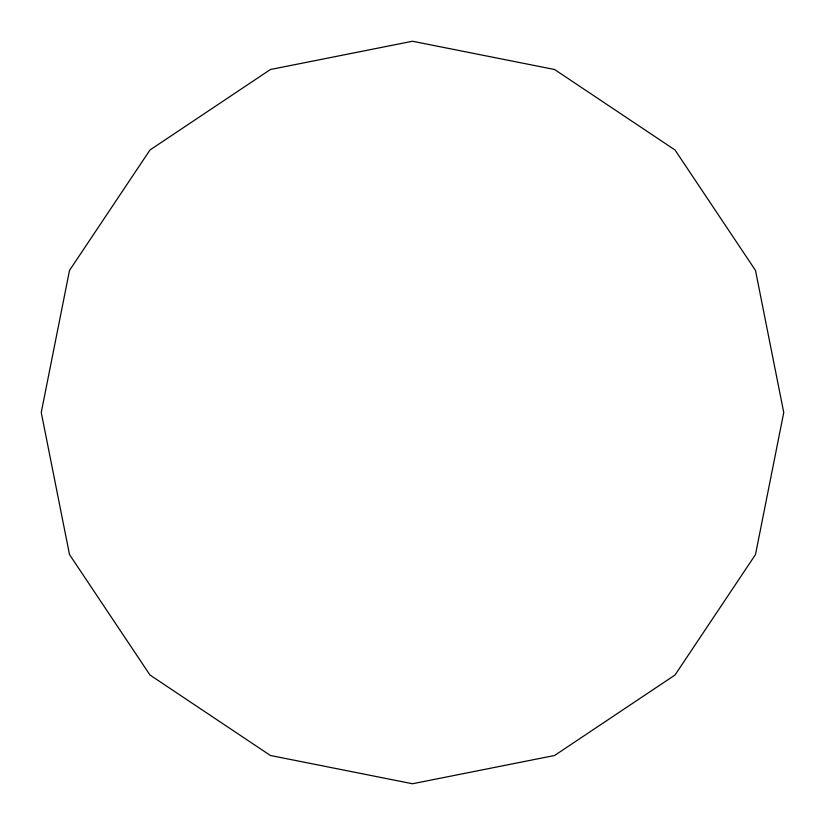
<?xml version="1.0" encoding="UTF-8"?>
<svg xmlns="http://www.w3.org/2000/svg" width="825" height="825" viewBox="0 0 825 825"><rect width="100%" height="100%" fill="white"/><g stroke="black" fill="none" stroke-linecap="round" stroke-linejoin="round"><path stroke-width="1.24" d="M69.506 270.425L41.25 412.5L69.506 554.575L149.985 675.015L270.425 755.494L412.5 783.75L554.575 755.494L675.015 675.015L755.494 554.575L783.75 412.5L755.494 270.425L675.015 149.985L554.575 69.506L412.5 41.25L270.425 69.506L149.985 149.985L69.506 270.425"/></g></svg>
